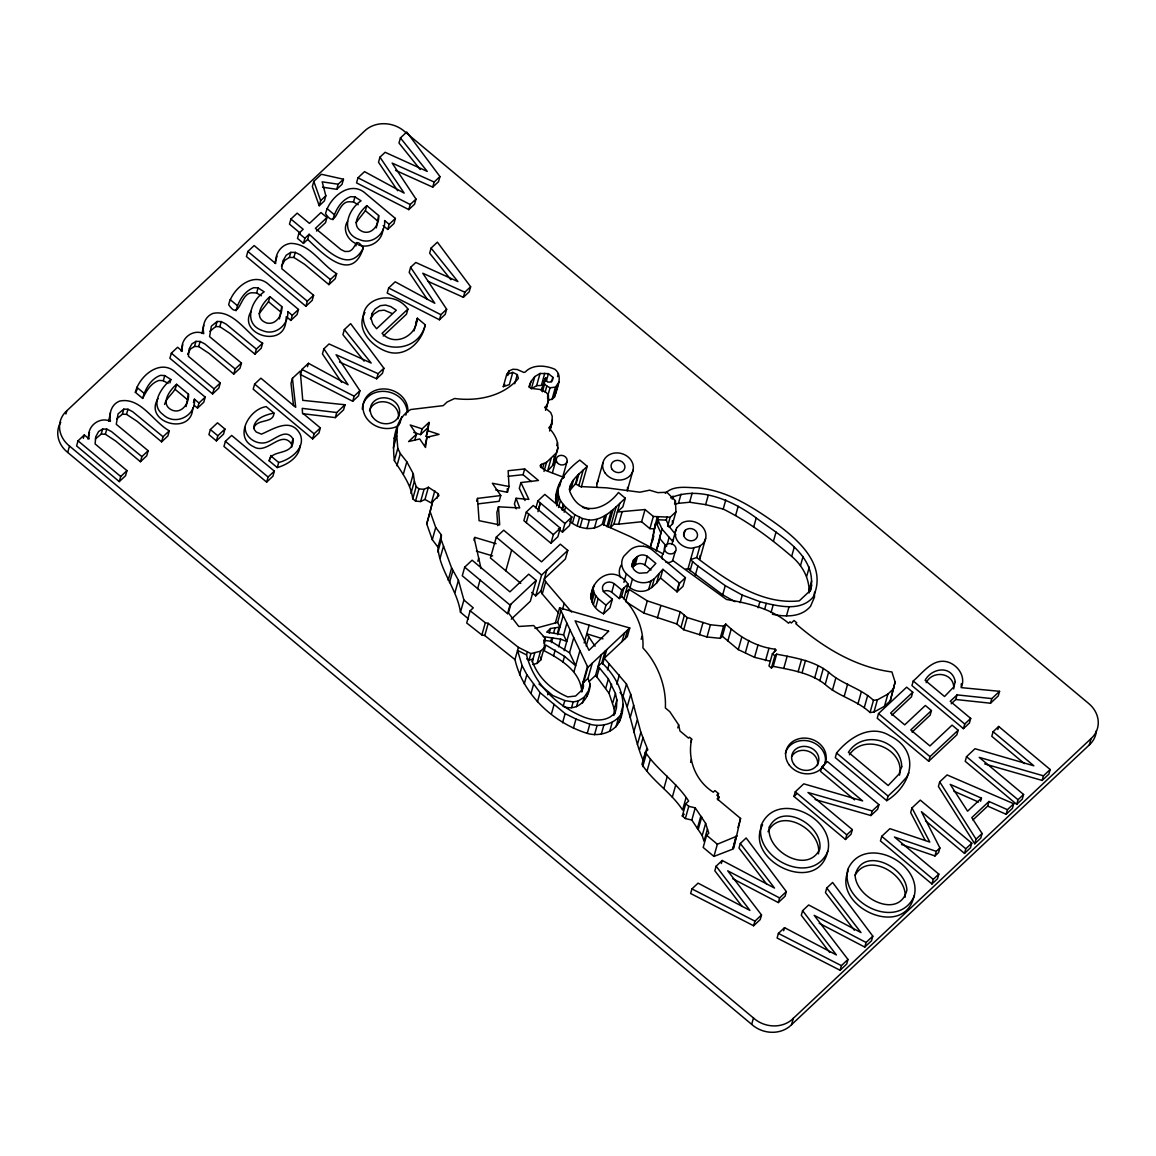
<?xml version="1.0" encoding="UTF-8"?>
<svg xmlns="http://www.w3.org/2000/svg" width="1156" height="1156" viewBox="0 0 1156 1156"><rect width="100%" height="100%" fill="white"/><g stroke="black" fill="none" stroke-linecap="round" stroke-linejoin="round"><path stroke-width="1.5" d="M814.503 592.233L814.474 597.103L810.558 606.264C801.166 617.535 785.444 616.957 772.381 614.241M547.973 399.817L552.019 399.398L554.432 397.129L555.646 389.572M555.574 394.153C557.611 386.35 562.958 375.527 554.866 369.284C545.704 365.209 532.526 364.126 525.185 372.088L523.812 372.42L517.238 369.515L512.845 369.27L509.045 370.96L506.718 374.457L503.294 386.668L509.348 384.601L512.787 372.391L517.296 374.602L518.394 378.417C503.135 396.609 477.052 401.493 454.611 398.502L447.112 402.013L443.254 405.626L410.741 409.527C393.878 419.44 392.216 443.023 394.369 460.608C401.883 472.775 410.929 484.147 412.764 498.8L415.524 501.097L420.625 501.545L424.975 499.45L428.399 487.24L438.269 493.728L438.904 495.621L432.647 501.502L426.737 523.957L432.301 539.679L437.951 547.193C439.309 570.486 457.155 589.17 460.464 612.218L468.512 618.937M437.792 552.004L441.216 539.809L441.39 534.982L435.725 527.468L430.176 511.747L432.647 501.502M613.966 715.477L614.298 709.062L616.87 699.9L615.44 693.484L608.388 678.904L598.129 666.29L601.886 662.749L605.166 651.074M616.87 699.9L616.466 707.92L614.746 714.032M558.045 487.615L558.305 493.872L555.877 502.484C554.172 485.13 566.642 469.755 579.806 460.088L587.19 466.273L581.338 487.095M87.914 439.034L89.503 432.373M181.232 351.366L182.807 344.705M197.531 408.097L198.962 402.996L194.41 399.196C196.361 415.683 175.293 426.333 163.141 414.657C149.283 404.614 161.493 387.592 170.871 379.515L164.759 375.584L160.511 375.339C150.786 378.836 145.165 388.965 142.665 398.43L135.368 392.332C139.154 375.96 160.785 357.768 176.015 372.723L205.204 397.129L203.774 402.23L197.531 408.097L194.121 405.236M286.052 320.067L286.298 316.628L290.835 320.429L297.078 314.562L298.508 309.461L269.319 285.055C254.089 270.114 232.457 288.292 228.671 304.664C240.202 322.235 239.408 292.555 252.384 292.771L256.632 293.017L261.372 295.791M545.473 410.033L548.594 400.019L548.392 395.497L546.427 392.635L541.398 389.659L531.168 388.344L528.957 386.494L531.009 381.466L534.795 376.581L540.054 373.46L548.435 373.648L552.857 377.333L552.655 379.89L550.314 382.087L547.756 382.044L545.95 380.526L545.748 377.94L541.283 390.41M532.829 664.469L537.106 663.4L540.762 659.946L541.008 656.81M540.762 659.946L544.201 647.736L544.967 637.823L533.653 625.54L518.755 626.465L508.423 612.868L510.836 604.241M394.369 460.608L397.809 448.398L396.739 435.798L397.592 426.217M108.635 421.145L110.485 412.808M201.939 333.477L203.788 325.139M953.714 688.976C954.986 673.182 933.152 669.122 926.173 682.661M650.236 547.973L657.244 516.631M652.36 541.283L655.279 523.625L656.637 523.697L660.929 533.032L656.261 551.08M624.052 587.797L621.625 596.409C635.511 609.732 644.08 628.488 642.909 647.895C657.576 663.501 666.477 686.216 665.365 707.963L669.786 711.648L678.644 724.855L679.945 730.953L688.499 738.106L689.453 737.196L691.664 739.045C687.242 759.463 695.464 780.849 713.266 792.178L714.943 790.603L718.541 793.594L717.674 796.643M186.13 406.565L188.457 394.21L176.608 384.298C169.296 390.453 159.21 405.077 172.836 410.452C182.229 413.53 189.468 402.707 188.457 394.21M279.434 318.897L281.761 306.542L269.912 296.644C262.6 302.785 252.514 317.409 266.14 322.799C275.533 325.862 282.786 315.039 281.761 306.542M376.321 227.876L378.648 215.522L366.799 205.624C359.487 211.779 349.401 226.388 363.027 231.778C372.42 234.841 379.659 224.018 378.648 215.522M549.909 430.624L552.062 422.995L552.221 416.261L550.704 412.533L544.635 407.447L546.759 405.453M364.978 312.525C354.415 329.778 373.59 348.418 389.702 352.421C407.129 356.438 422.388 341.02 425.22 324.778L417.388 318.232L414.036 330.905M417.027 318.579C417.171 336.049 394.557 347.335 382.087 333.347L407.924 309.071C391.378 285.994 350.745 301.572 367.044 329.966C379.804 354.386 418.616 352.855 425.22 324.778M274.911 263.322L277.035 256.17M424.844 446.404L426.925 437.243L439.049 434.381L427.821 430.726L428.977 422.431L422.128 428.862L420.509 434.613L413.718 432.402M429.425 437.517L426.217 436.477L428.977 422.431M426.925 437.243L425.524 447.473L419.729 438.948L408.588 441.578L416.478 434.165L410.236 424.989L422.128 428.862M603.215 591.525A7.384 6.372 15.7 0 1 611.741 592.233L619.313 598.577L621.74 589.965L614.154 583.621A7.384 6.372 15.7 0 0 603.273 585.138L602.652 586.598A7.384 6.372 15.7 0 0 604.574 592.623L612.377 599.155L609.949 607.767L603.548 613.793C572.408 598.822 607.102 554.577 628.011 584.069L623.879 598.794M590.586 597.32L593.303 586.858M192.749 407.736C192.272 436.52 142.896 422.807 158.054 398.531M285.835 321.368C283.812 349.054 236.431 334.257 251.372 310.863M382.939 229.047C382.636 240.997 369.241 249.479 358.244 244.783M855.122 875.179C862.723 845.426 906.174 866.884 906.882 890.178C899.397 919.959 855.873 898.443 855.122 875.179C868.488 851.192 907.214 874.832 905.148 897.186M818.462 853.865C822.321 830.456 780.719 805.79 767.989 831.742M441.216 539.809L451.62 568.015L458.426 580.254L463.903 600.007L473.281 607.854L470.145 610.787L485.332 622.752L488.222 623.33L518.408 647.36L514.969 659.57C523.061 694.799 553.348 722.746 587.248 733.366C601.048 737.658 621.292 730.274 620.758 713.512M619.096 722.298C629.341 700.912 617.81 677.691 601.886 662.749M657.836 546.701L659.137 539.924M555.212 623.489L559.605 607.868L629.76 627.983L627.332 636.595L604.313 658.226L626.48 684.077L630.714 694.322L640.858 732.268L647.837 749.854L645.38 752.166C657.244 770.127 676.896 782.569 688.629 801.065L685.739 803.781L688.774 806.324L695.247 807.856L705.637 823.39L708.773 833.201L706.605 835.239L703.18 847.449L713.931 856.437L732.788 849.125L736.126 835.918M733.757 848.215L740.562 818.434L717.125 798.839L719.046 797.033L716.85 795.183L718.541 793.594M587.19 466.273C580.298 473.541 569.128 480.029 569.792 491.372C579.85 517.021 604.444 510.909 618.46 492.485L625.295 498.207L622.882 506.819L617.333 512.021L645.048 509.536L653.328 516.443L670.162 517.223L675.942 511.79L675.407 500.808L666.868 492.254L657.793 492.644L649.658 490.187L639.86 492.21L606.669 487.846L580.312 486.56L575.457 483.772L577.87 475.159M723.613 626.119L710.434 624.775L687.141 617.535L680.248 611.77L647.302 600.86L629.095 589.387L625.671 601.597L643.863 613.07L676.824 623.98L683.716 629.745L707.01 636.985L720.188 638.329L723.613 626.119L725.78 624.081C739.219 636.985 756.385 646.999 775.156 649.195L776.254 650.12L772.396 653.747L768.971 665.957L771.442 668.024L773.22 666.362C791.195 669.945 810.356 672.792 825.182 684.41C838.302 696.418 857.058 700.189 870.035 712.53L873.979 712.038L884.47 706.287L890.265 700.854L895.105 682.083L891.926 671.954C855.469 667.229 823.115 647.389 795.79 623.705L796.759 622.809L793.999 620.497L791.354 622.997L789.967 621.841L788.522 623.2C771.428 608.663 748.221 603.143 726.532 599.487L672.705 560.458L675.118 551.846M890.265 700.854L895.105 682.083M670.668 497.875C699.178 485.592 732.788 500.591 756.241 517.946C779.288 535.604 817.986 555.241 810.631 590.21L799.302 600.845C761.977 604.993 727.919 580.962 699.496 559.807L696.75 557.51L700.03 545.834M300.199 445.508C299.216 457.415 287.642 464.495 277.267 467.602L269.204 460.854C270.88 449.482 291.124 455.739 293.162 441.982L292.974 438.846C285.561 426.882 273.943 441.159 264.941 442.777C255.707 444.525 245.014 437.199 245.144 427.388M899.513 775.141C905.567 749.261 864.659 731.82 849.414 754.781M827.71 851.148C817.884 896.709 743.091 860.772 762.57 824.82M914.165 895.669C904.483 940.348 832.045 906.709 848.186 870.916M539.014 684.005L552.886 695.609L564.807 700.565L563.189 706.316C577.856 712.515 589.705 698.007 590.196 684.309L588.014 678.297L592.248 663.212M65.906 413.978L66.802 410.785L364.574 131.033A28.019 24.189 15.7 0 1 404.441 131.351L1088.417 703.282A28.105 24.262 15.7 0 1 1091.105 738.54L1089.313 744.926L791.528 1024.693A27.31 23.582 15.7 0 1 751.675 1024.361L67.698 452.43A27.845 24.03 15.7 0 1 60.762 422.258M67.698 452.43L69.49 446.043A27.845 24.03 15.7 0 1 66.802 410.785M116.64 418.949L122.363 414.238L126.524 414.339L136.928 421.203L161.609 441.838L167.88 435.942L169.311 430.841C153.502 422.113 140.584 396.754 119.733 401.06C111.496 404.166 108.765 413.357 110.456 421.348C99.3 416.03 86.194 426.781 89.041 438.89L84.301 434.916L78.03 440.826L76.599 445.913L119.27 481.604L125.556 475.708L126.987 470.622L95.11 443.962L95.746 436.795L98.563 431.564L102.638 429.035L106.786 429.122L111.54 431.622L141.87 456.62L140.44 461.721L115.759 441.086L105.355 434.223L101.208 434.121L95.413 438.919M83.348 438.326L84.301 434.916M101.208 434.121L102.638 429.035M105.355 434.223L106.786 429.122M122.363 414.238L123.808 409.152L127.955 409.238L132.709 411.738L163.039 436.737L161.609 441.838M126.524 414.339L127.955 409.238M119.27 481.604L120.715 476.518L126.987 470.622M168.068 383.46L163.328 380.685L164.759 375.584M209.944 331.281L215.681 326.584L219.828 326.671L230.232 333.535L254.912 354.17L261.198 348.274L262.629 343.188C246.82 334.445 233.888 309.1 213.036 313.392C204.8 316.498 202.069 325.689 203.759 333.679C192.604 328.362 179.498 339.127 182.345 351.222L177.605 347.262L171.334 353.158L169.903 358.259L212.588 393.95L218.86 388.055L220.29 382.954L188.428 356.308L189.064 349.126L191.882 343.896L195.942 341.367L200.104 341.468L204.858 343.953L235.188 368.966L233.758 374.067L209.063 353.418L198.673 346.569L194.511 346.468L190.451 348.996L187.619 354.227M123.808 409.152L118.071 413.848L116.265 424.295L148.156 450.724L146.725 455.825L140.44 461.721M169.918 382.911L170.871 379.515M164.571 404.455C166.608 396.551 175.625 392.549 176.608 384.298M194.511 346.468L195.942 341.367M198.673 346.569L200.104 341.468M193.457 402.591L194.41 399.196M215.681 326.584L217.111 321.484L221.273 321.585L226.012 324.07L256.357 349.083L254.912 354.17M219.828 326.671L221.273 321.585M328.925 284.636L335.211 278.74L336.642 273.654C321.31 264.738 309.952 243.078 290.3 243.425C280.706 244.855 274.868 254.248 275.663 263.554L254.147 245.563L247.875 251.459L246.43 256.56L305.892 306.282L312.178 300.387L313.608 295.286L281.732 268.64L282.873 260.967L286.255 255.23L290.777 252.369L295.3 252.369L300.329 254.869L330.37 279.55L328.925 284.636L304.62 264.319L293.87 257.456L289.347 257.47L284.824 260.331L281.428 266.053M212.588 393.95L214.019 388.85L220.29 382.954M235.969 310.776C238.483 301.297 244.104 291.168 253.814 287.685L258.077 287.916L264.189 291.847C250.708 300.748 242.659 324.272 262.802 330.703C275.374 336.121 289.058 324.619 287.728 311.528L292.266 315.328L290.835 320.429M210.363 429.541L208.933 434.642L216.374 440.87L223.527 434.15L224.958 429.064L217.501 422.821L210.363 429.541L217.819 435.769L216.374 440.87M256.632 293.017L258.077 287.916M217.111 321.484L211.375 326.18L209.568 336.642L241.459 363.071L240.029 368.172L233.758 374.067M225.391 441.332L223.961 446.433L266.646 482.124L272.917 476.229L274.348 471.128L231.662 435.436L225.391 441.332L268.076 477.023L266.646 482.124M316.542 231.07L325.53 222.631L326.96 217.53L320.992 212.545L309.447 223.397L297.179 213.152L290.907 219.048L289.477 224.134L300.372 233.252M259.06 313.709L268.481 301.73L269.912 296.644M289.347 257.47L290.777 252.369M292.425 378.359L295.705 407.302L260.895 378.185L254.623 384.095L253.193 389.182L312.64 438.904L318.926 433.009L320.356 427.908L302.511 412.995L302.236 408.371L336.743 412.519L344.994 404.759L302.756 400.337L300.242 371.018L292.425 378.359L290.994 383.46L293.508 405.583M290.907 219.048L303.175 229.293L298.927 233.281L297.497 238.382L303.464 243.367L307.698 239.379L309.129 234.278C322.856 246.026 348.707 276.587 363.302 247.919C354.357 235.275 356.944 249.205 348.707 251.43L344.864 251.473L340.803 249.45L315.4 228.382L326.96 217.53M313.796 181.391L312.351 186.492L319.229 205.754L324.403 200.884L325.833 195.783L322.192 181.839L338.159 184.223L343.462 179.223L321.368 174.267L313.796 181.391L320.66 200.653L319.229 205.754M293.87 257.456L295.3 252.369M303.464 243.367L304.895 238.266L309.129 234.278M383.171 225.608L387.722 229.408L393.965 223.541L395.395 218.441L366.206 194.035C350.976 179.093 329.344 197.271 325.559 213.643C337.075 231.214 336.295 201.534 349.257 201.751L353.519 201.997L358.259 204.771M291.731 447.083L291.543 443.933C281.009 429.252 266.978 455.305 253.684 446.722C233.469 437.56 248.728 409.065 266.241 406.623L273.929 413.039C273.625 424.006 257.138 418.125 253.655 428.154M322.538 187.2L336.728 189.309L338.159 184.223M305.892 306.282L307.323 301.181L313.608 295.286M343.462 179.223L342.031 184.324L336.728 189.309M332.856 219.756C335.356 210.276 340.977 200.147 350.702 196.665L354.95 196.896L361.062 200.826C347.595 209.742 339.546 233.252 359.689 239.682C372.246 245.101 385.945 233.599 384.601 220.507L389.153 224.307L387.722 229.408M270.981 455.45L269.204 460.854M344.344 329.59L371.192 363.056L329.055 343.953L323.882 348.809L348.086 384.76L308.45 363.302L301.904 369.443L300.473 374.544L352.71 401.262L358.49 395.843L359.921 390.742L336.064 354.733L378.084 373.677L383.893 368.229L350.644 323.651L344.344 329.59L342.913 334.676L364.154 361.178M400.424 137.94L427.258 171.406L385.121 152.303L379.948 157.158L404.166 193.11L364.53 171.652L357.984 177.793L356.554 182.894L408.791 209.612L414.556 204.193L416.001 199.092L392.144 163.083L434.15 182.027L439.959 176.579L406.724 132.001L400.424 137.94L398.979 143.026L420.235 169.527M277.267 467.602L278.697 462.501C290.604 459.553 305.921 448.095 300.199 434.266C291.095 417.056 273.77 428.89 261.458 434.15L256.199 431.997L254.103 429.295L253.829 426.232C256.314 417.504 266.241 414.758 273.929 413.039M353.519 201.997L354.95 196.896M307.496 366.698L308.45 363.302M291.543 443.933L292.974 438.846M323.882 348.809L322.437 353.909L341.612 382.376M379.948 157.158L378.518 162.259L397.678 190.726M355.947 222.689L365.368 210.71L366.799 205.624M355.889 245.925L356.843 242.529M363.302 247.919C352.219 283.61 323.261 254.421 307.698 239.379M312.64 438.904L314.085 433.803L320.356 427.908M302.525 413.675L335.312 417.605L336.743 412.519M344.994 404.759L343.563 409.86L335.312 417.605M352.71 401.262L354.141 396.176L359.921 390.742M408.791 209.612L410.221 204.525L416.001 199.092M431.072 248.106L457.921 281.573L415.784 262.47L410.611 267.325L434.815 303.277L395.179 281.818L388.647 287.96L387.202 293.06L439.439 319.779L445.219 314.36L446.65 309.259L422.793 273.25L464.813 292.193L470.622 286.746L437.387 242.168L431.072 248.106L429.642 253.193L450.898 279.694M339.474 362.016L376.639 378.778L378.084 373.677M395.554 170.366L432.72 187.127L434.15 182.027M410.611 267.325L409.181 272.426L427.33 299.39M383.893 368.229L382.448 373.33L376.639 378.778M439.959 176.579L438.529 181.68L432.72 187.127M407.924 309.071L406.493 314.172L383.243 336.02M417.388 318.232L415.582 323.666M399.066 424.989L400.785 418.877M399.962 422.937L401.681 416.825M393.3 448.008L396.739 435.798M405.872 415.12L406.739 412.071M396.913 465.781L400.337 453.571L397.809 448.398M439.439 319.779L440.87 314.692L446.65 309.259M403.386 474.018L406.825 461.808L400.337 453.571M414.86 439.916L416.478 434.165M409.889 486.011L413.313 473.801L406.825 461.808M427.821 281.269L463.383 297.294L464.813 292.193M426.217 436.477L427.821 430.726M410.958 493.439L414.383 481.228L413.313 473.801M470.622 286.746L469.192 291.832L463.383 297.294M412.764 498.8L416.203 486.589L414.383 481.228M415.524 501.097L418.963 488.887L416.203 486.589M420.625 501.545L424.05 489.335L428.399 487.24M434.8 490.823L431.361 503.033L424.975 499.45M426.737 523.957L430.176 511.747M436.982 498.308L438.269 493.728M432.301 539.679L435.725 527.468M437.951 547.193L441.39 534.982M440.089 558.276L443.528 546.066M448.181 580.225L451.62 568.015M449.511 582.61L452.95 570.399M507.759 375.541L509.045 370.96M476.691 501.27L477.5 498.395L500.765 495.548L499.146 501.299L477.674 503.929M454.987 592.464L458.426 580.254M514.723 383.763L517.296 374.602M511.328 619.125L530.344 601.25L536.196 580.428L528.726 574.171L509.926 591.843L472.096 560.198L464.698 567.163L462.27 575.775L507.571 613.663L508.423 612.868M474.105 540.488L474.957 537.424L496.054 543.71M460.464 612.218L463.903 600.007M477.847 561.238L478.7 558.189M529.289 387.563L531.009 381.466M534.795 376.581L531.355 388.792L536.63 385.656L541.355 385.454L544.779 373.244M495.751 489.985L507.426 492.283L509.045 486.546L508.149 470.723L524.68 468.946L538.465 480.477L520.908 482.572L528.856 499.392L516.038 498.265L519.709 507.961L498.467 506.805L496.863 512.542L497.73 525.705M470.145 610.787L466.706 622.997L481.893 634.962L484.798 635.54L514.969 659.57M477.645 588.635L480.072 580.009M536.63 385.656L540.054 373.46M571.599 612.044L545.675 581.757L544.36 578.78L565.371 559.027L567.798 550.415L560.328 544.173L541.528 561.83L503.698 530.199L496.285 537.15L490.433 557.972L520.778 583.346M541.586 390.829L545.025 378.619M543.595 385.569L545.748 377.94M542.424 391.768L544.563 384.139L543.855 381.249M546.297 381.278L548.435 373.648M545.112 392.13L546.831 386.032L544.563 384.139M516.038 498.265L514.42 504.002L516.255 508.857M531.341 481.604L523.061 474.697L524.68 468.946M520.908 482.572L519.304 488.309L525.07 500.548M551.571 381.914L552.857 377.333M547.482 396.913L550.054 387.751L555.444 387.188L559.013 381.942M547.525 398.545L548.392 395.497M481.893 634.962L485.332 622.752M545.907 409.816L548.594 400.019M484.798 635.54L488.222 623.33M557.568 376.654L558.435 373.605M552.019 399.398L555.444 387.188M554.432 397.129L557.857 384.919M505.808 570.833L511.66 550.01M526.312 512.036L523.885 520.648L550.921 543.248L557.871 536.731L560.284 528.119L533.248 505.504L526.312 512.036L553.348 534.636L550.921 543.248M549.88 428.963L552.452 419.816M549.591 430.856L552.062 422.995M540.603 467.414L541.47 464.365L546.571 462.299L556.542 452.719C560.385 443.673 554.981 434.251 548.825 427.778L551.311 424.758M526.283 522.657L528.711 514.03M542.612 468.397L543.898 463.816M543.999 471.46L546.571 462.299M535.936 507.816L537.872 500.924L544.823 494.407L571.859 517.007L569.431 525.633L562.481 532.15L558.406 528.74M551.036 458.788L547.612 470.998L553.103 464.929L554.244 456.562M507.571 613.663L509.998 605.036L536.196 580.428M538.335 509.825L540.271 502.932M537.988 511.66L540.401 503.048M556.701 445.681L557.553 442.632M553.103 464.929L557.929 447.805M552.409 472.746L556.311 458.86M555.472 498.973L557.886 490.361M558.03 489.971L559.966 483.064M559.591 486.286L561.527 479.379M562.697 477.081L567.09 461.461M563.116 478.309L564.085 474.856M556.614 505.822L559.027 497.21L558.305 493.872M558.521 507.498L560.458 500.606L559.027 497.21M531.659 592.45L535.734 595.86L541.6 575.038L567.798 550.415M561.816 509.579L563.275 504.406M562.264 510.186L563.709 505.013L560.458 500.606M569.229 489.609L570.688 484.436M535.734 595.86L540.921 590.991L546.774 570.154M572.336 481.763L569.908 490.375L575.457 483.772M564.142 512.195L565.587 507.022L563.709 505.013M571.107 488.439L573.52 479.827M519.55 674.815L522.122 665.654L517.541 650.409L526.544 654.917C533.711 683.716 556.831 705.998 583.722 717.052C594.126 721.069 607.42 722.067 615.165 712.53M558.449 612.897L542.251 593.967L545.675 581.757M526.544 654.917L527.396 651.854M562.481 532.15L564.908 523.538L571.859 517.007M575.89 484.552L578.824 474.133M526.746 658.906L529.072 660.076L530.893 653.602L540.531 651.189L544.201 647.736M578.824 485.636L583.202 470.015M524.275 683.846L526.861 674.699L522.122 665.654M532.208 661.955L534.823 652.62M604.747 515.533L602.334 524.145C593.418 530.893 581.309 529.217 572.408 523.365L574.835 514.752L565.587 507.022M537.106 663.4L540.531 651.189M544.071 641.06L544.967 637.823M543.898 643.112L544.808 639.875M577.176 525.734L579.604 517.108M531.081 693.094L533.653 683.947M549.273 633.069L550.559 628.488L559.923 627.101L557.654 622.347L560.935 610.671M580.066 527.165L582.494 518.538L574.835 514.752M588.014 678.297L583.621 682.43L583.202 681.563L583.433 686.274L581.815 692.025C580.587 671.289 560.906 659.382 544.201 650.785L545.82 645.034L564.533 656.377L575.659 665.683L569.532 652.764L550.834 641.277L551.802 637.866M553.637 632.896L554.923 628.315M551.412 642.577L552.698 637.996M597.045 483.67L602.897 462.834M562.481 609.501L564.2 603.403M537.468 701.779L540.054 692.632L526.861 674.699M557.38 633.474L559.085 627.361M586.945 528.653L589.358 520.041C604.444 520.46 615.108 507.426 625.295 498.207M557.784 634.731L563.203 615.44M553.608 655.77L555.227 650.019M558.579 646.796L560.718 639.167L566.758 641.493L563.608 634.875L566.888 623.2M547.669 694.785L548.479 691.924M594.415 528.119L596.843 519.506M564.186 650.655L570.038 629.832M562.914 662.113L564.533 656.377M603.692 524.997L606.625 514.593M551.542 713.541L554.114 704.394M569.532 652.764L573.766 637.693M606.871 526.674L611.264 511.053M608.215 527.035L613.085 509.68M594.43 584.763L590.875 595.47M616.177 506.762L610.325 527.598L613.908 524.232L619.76 503.409M591.106 599.169L593.534 590.557M591.886 601.9L594.3 593.288L592.999 588.707M574.055 671.434L579.907 650.597M593.418 604.472L595.846 595.86L594.3 593.288M584.156 642.953L589.155 625.179M633.083 470.102L627.217 490.939A15.519 13.41 15.7 0 0 627.477 487.427M562.567 722.775L565.14 713.613L540.054 692.632M613.908 524.232L618.619 524.159L622.058 511.949M595.745 607.261L598.172 598.649L595.846 595.86M586.222 646.016L588.794 636.855M571.57 707.66L573.188 701.909L578.116 701.027L584.156 697.241L588.447 690.782L586.829 696.519M581.584 687.3L587.45 666.477M576.497 706.764L578.116 701.027M583.621 682.43L587.855 667.344L629.76 627.983M603.548 613.793L605.975 605.166L612.377 599.155M573.405 728.208L575.977 719.061L565.14 713.613M611.741 592.233L614.154 583.621M582.537 702.978L584.156 697.241M588.592 690.06L590.196 684.309M589.011 681.592L595.542 675.451L601.409 654.614M614.298 709.062L609.053 693.325L596.828 676.867L599.415 667.706M623.908 582.393L626.335 573.781A16.719 14.436 15.7 0 1 621.856 565.197A17.268 14.912 15.7 0 1 623.835 556.224L629.312 550.661A17.022 14.696 15.7 0 1 638.892 546.239L643.401 546.297M653.819 528.841L649.889 528.653L641.623 521.746L645.048 509.536M602.594 664.324L606.741 649.6M631.696 566.743L633.633 559.851L637.52 556.498L635.092 565.125L633.199 566.585L635.627 557.972M634.037 565.891L636.45 557.264M587.248 733.366L589.82 724.205C601.163 727.442 615.613 723.858 621.682 713.136M626.335 573.781L632.433 579.026L630.02 587.653L627.578 585.543M607.507 669.815L609.226 663.717M649.889 528.653L653.328 516.443M605.816 688.051L608.388 678.904M594.502 734.71L597.074 725.549M622.058 641.551L624.486 632.939M653.443 532.063L654.903 526.847M650.987 570.009L644.86 564.879L647.288 556.267A8.049 6.95 15.7 0 0 637.534 556.527M656.637 523.697L658.602 516.689M609.053 693.325L611.625 684.164M625.121 638.676L627.535 630.063M657.258 525.055L658.371 521.096M601.337 734.046L603.923 724.884M616.769 684.179L619.341 675.017M612.868 702.646L615.44 693.484M675.884 534.78L668.977 526.298L666.275 520.128L657.75 519.738L662.041 529.072L659.469 538.234L666.593 546.485M666.275 520.128L667.128 517.079M672.2 499.103L673.052 496.054M648.617 589.632L651.045 581.02M609.703 731.329L612.275 722.182M667.59 526.385L670.162 517.223M643.863 613.07L647.302 600.86M674.54 503.857L675.407 500.808M629.991 587.667A16.126 13.93 15.7 0 0 646.999 590.297L651.868 587.479L654.282 578.853L662.908 569.33L679.526 583.231L677.113 591.843L660.495 577.957L662.908 569.33M646.768 748.582L643.343 760.793C634.297 739.985 631.942 717.081 623.055 696.288L626.48 684.077M665.625 545.285L663.197 553.897L630.208 536.557L602.334 524.145M669.049 527.252L672.517 524L675.942 511.79M675.249 504.088L678.442 503.337L681.014 494.176M616.004 726.835L618.59 717.688M667.026 544.967L669.165 537.323M651.868 587.479L656.579 583.043L658.992 574.431M641.175 639.311L642.028 636.262M621.191 711.98L623.33 704.351M671.853 544.476L675.985 529.751M627.289 706.533L630.714 694.322M678.442 503.337L689.597 502.239L692.169 493.092M657.359 618.113L660.784 605.903M630.251 717.37L633.69 705.16M683.644 535.647L685.06 530.618M633.69 732.427L637.129 720.231M676.737 591.54L679.164 582.913M637.418 744.478L640.858 732.268M689.597 502.239L705.637 504.637L708.209 495.476M643.401 546.297A16.271 14.045 15.7 0 1 653.443 550.921L685.436 577.682L683.023 586.294L677.113 591.843M693.86 547.973L688.008 568.795L722.688 594.834L735.043 601.669M639.615 749.753L643.039 737.542M690.074 570.775L692.646 561.628L690.58 559.634L696.75 557.51M676.824 623.98L680.248 611.77M645.38 752.166L641.941 764.362C652.779 781.369 671.491 792.77 682.589 809.995L686.014 797.785M695.32 575.168L697.892 566.006L692.646 561.628M705.68 538.277L699.814 559.099A15.519 13.41 15.7 0 0 700.074 555.588M680.956 627.448L684.381 615.238M642.75 766.558L646.19 754.348M683.716 629.745L687.141 617.535M646.97 771.298L650.395 759.102M809.142 592.97C809.619 578.592 802.539 565.501 791.658 556.397C770.59 538.349 748.134 521.428 723.208 509.059L725.78 499.912M699.597 634.687L703.021 622.477M735.635 515.403L738.207 506.241M677.792 727.904L678.644 724.855M663.876 788.537L667.301 776.326M707.01 636.985L710.434 624.775M722.688 594.834L725.26 585.673L697.892 566.006M672.33 797.149L675.754 784.938M690.811 742.094L691.664 739.045M720.188 638.329L722.356 636.291L725.78 624.081M753.654 527.093L756.241 517.946M690.58 762.31L691.433 759.261M727.861 640.901L731.3 628.691M740.1 602.71L742.253 595.08L725.26 585.673M707.458 829.083L704.018 841.293L702.198 835.6L691.823 820.066L685.349 818.535L682.315 815.992L685.739 803.781M685.349 818.535L688.774 806.324M770.171 661.218L754.536 657.331L738.265 649.6L741.704 637.39M691.823 820.066L695.247 807.856M773.465 541.181L776.037 532.02M745.403 652.605L748.842 640.395M758.177 607.767L759.897 601.655L742.253 595.08M697.4 828.39L700.825 816.179M698.296 829.141L701.721 816.931M764.578 609.443L766.298 603.345C781.774 606.77 801.325 610.917 813.13 597.103C830.225 560.385 788.045 531.327 762.324 514.189C742.744 501.27 721.46 489.855 697.66 487.875C687.126 487.702 673.457 485 665.307 493.366M702.198 835.6L705.637 823.39M754.536 657.331L757.975 645.12M740.302 843.461L774.52 888.068L722.197 860.469L716.128 866.162L749.941 910.422L698.065 883.141L691.938 888.906L690.638 893.516L753.64 925.754L760.215 919.569L761.515 914.96L727.716 870.815L779.606 897.952L786.34 891.623L746.155 837.956L740.302 843.461L739.002 848.071L766.804 884.311M718.194 800.082L719.046 797.033M771.052 612.507L773.191 604.877M791.658 556.397L794.244 547.25M765.503 660.64L768.942 648.429M713.931 856.437L717.356 844.227L737.181 836.005M774.289 652.244L775.156 649.195M771.442 668.024L774.881 655.813L776.659 654.152C794.62 657.735 813.781 660.582 828.621 672.2C841.741 684.207 860.483 687.979 873.474 700.319L877.404 699.828L887.909 694.077L893.689 688.644M716.128 866.162L714.827 870.786L742.094 906.463M786.47 615.888L789.042 606.741M800.501 565.602L803.073 556.441M773.22 666.362L776.659 654.152M721.33 863.532L722.197 860.469M806.715 576.252L809.301 567.09M737.99 827.595L740.562 818.434M732.788 849.125L736.228 836.915M783.725 668.457L787.149 656.247M809.099 590.138L811.671 580.991M810.024 591.337L811.743 585.225M798.146 671.694L801.57 659.484M802.105 672.59L805.544 660.379M814.677 677.878L818.116 665.668M819.864 680.624L823.303 668.428M753.64 925.754L754.926 921.144L761.515 914.96M825.182 684.41L828.621 672.2M878.936 804.634L872.231 810.934L807.957 792.481L852.348 829.618L851.062 834.227L845.47 839.473L793.984 796.426L795.27 791.802L803.767 783.84L862.636 800.92L821.858 766.833L827.45 761.587L878.936 804.634L877.635 809.243L870.93 815.544L815.11 799.533M832.363 690.407L835.788 678.196M732.716 878.719L778.32 902.561L779.606 897.952M786.34 891.623L785.054 896.232L778.32 902.561M821.858 766.833L820.558 771.442L854.544 799.851M751.675 1024.361L753.466 1017.974L69.49 446.043M844.227 696.259L847.651 684.049M826.757 887.981L860.989 932.574L808.665 904.975L802.596 910.682L836.395 954.943L784.534 927.661L778.393 933.412L777.107 938.022L840.094 970.274L846.683 964.075L847.984 959.466L814.185 915.335L866.075 942.472L872.809 936.143L832.623 882.476L826.757 887.981L825.471 892.591L854.342 930.219M783.667 930.725L784.534 927.661M836.568 753.018L835.282 757.628L886.768 800.675C912.084 785.011 920.899 751.342 890.221 735.953C870.584 723.497 849.183 737.6 836.568 753.018L888.068 796.065L886.768 800.675M857.897 704.062L861.321 691.852M802.596 910.682L801.296 915.292L829.647 952.414M864.255 707.689L867.679 695.479M870.035 712.53L873.474 700.319M873.979 712.038L877.404 699.828M878.531 713.584L877.231 718.208L928.73 761.255L956.85 734.84L958.151 730.216L952.067 725.13L929.915 745.938L910.798 729.942L931.433 710.564L925.349 705.478L904.715 724.855L890.597 713.064L912.749 692.256L906.665 687.17L878.531 713.584L930.016 756.645L928.73 761.255M791.528 1024.693L793.334 1018.306L1091.105 738.54M845.47 839.473L846.77 834.863L852.348 829.618M884.47 706.287L887.909 694.077M870.93 815.544L872.231 810.934M913.24 680.985L911.954 685.595L963.439 728.641L969.422 723.02L970.708 718.411L950.246 701.302L957.067 694.886L991.805 698.6L999.564 691.317L961.142 687.618C966.315 676.852 957.818 664.772 947.212 661.839C932.589 658.197 922.864 672.85 913.24 680.985L964.725 724.032L963.439 728.641M912.749 692.256L911.448 696.866L891.912 715.232M840.094 970.274L841.395 965.65L847.984 959.466M964.494 853.403L970.476 847.782L971.777 843.158L920.292 800.111L911.983 807.914L929.8 842.074L889.903 828.664L881.739 836.323L880.453 840.932L931.938 883.993L937.53 878.733L938.817 874.124L894.455 837.031L936.273 851.351L939.9 847.94L921.433 811.685L965.795 848.779L964.494 853.403L925.508 820.789M819.17 923.239L864.775 947.082L866.075 942.472M931.433 710.564L930.132 715.174L912.084 732.138M872.809 936.143L871.523 940.753L864.775 947.082M911.983 807.914L910.682 812.524L925.262 840.47M951.229 703.773L955.766 699.496L957.067 694.886M939.712 781.861L938.412 786.47L974.739 843.779L980.779 838.1L982.08 833.49L971.777 817.624L988.958 801.469L1007.425 809.677L1013.74 803.738L947.082 774.939L939.712 781.861L976.04 839.155L974.739 843.779M901.521 844.501L934.973 855.96L936.273 851.351M939.9 847.94L938.6 852.55L934.973 855.96M993.091 731.705L1033.869 765.807L974.999 748.712L966.517 756.689L965.217 761.298L1016.702 804.359L1022.294 799.099L1023.58 794.49L979.19 757.368L1043.463 775.821L1050.168 769.52L998.683 726.459L993.091 731.705L991.805 736.329L1024.418 763.596M931.938 883.993L933.224 879.384L938.817 874.124M955.766 699.496L990.504 703.224L991.805 698.6M999.564 691.317L998.264 695.926L990.504 703.224M997.816 729.537L998.683 726.459M980.591 801.224L981.458 798.146L950.232 784.375L967.586 811.18L981.458 798.146M972.933 819.936L987.672 806.093L988.958 801.469M987.672 806.093L1006.125 814.286L1007.425 809.677M1013.74 803.738L1012.439 808.347L1006.125 814.286M1016.702 804.359L1018.003 799.735L1023.58 794.49M984.652 763.914L1042.163 780.43L1043.463 775.821M1050.168 769.52L1048.868 774.13L1042.163 780.43M650.626 546.109L653.834 536.066M656.16 550.256L659.31 541.499M673.5 539.418L672.705 541.427L662.041 529.072M555.617 496.242L557.539 491.69M394.167 438.427L397.346 431.087M583.433 686.274L581.627 690.378L575.601 696.028L567.712 696.909C551.701 690.06 538.031 677.691 532.237 660.972L533.017 659.079L529.072 660.076M347.566 221.316C341.945 229.928 348.144 240.751 356.987 244.046M908.833 772.873L906.579 777.193L898.429 786.326L888.068 796.065M672.705 560.458L672.561 560.689A5.91 5.101 15.7 0 1 665.74 562.062M135.368 392.332L137.217 389.471M633.633 559.851L631.956 564.142L633.3 568.694A9.999 8.627 15.7 0 0 639.456 573.203L647.172 572.711L655.857 563.434L647.288 556.267M503.294 386.668L504.84 384.341M370.426 318.767L373.822 314.056L378.922 310.762L384.182 310.155L392.072 313.493M656.579 583.043L660.495 577.957M320.66 200.653L325.833 195.783M142.665 398.43C146.306 391.234 150.757 383.012 159.066 380.44L163.328 380.685M141.87 456.62L148.156 450.724M163.039 436.737L169.311 430.841M198.962 402.996L205.204 397.129M235.188 368.966L241.459 363.071M256.357 349.083L262.629 343.188M292.266 315.328L298.508 309.461M330.37 279.55L336.642 273.654M389.153 224.307L395.395 218.441M217.819 435.769L224.958 429.064M268.076 477.023L274.348 471.128M420.509 434.613L427.359 428.182M541.47 464.365L540.141 465.608L540.733 467.169L545.56 470.42L564.157 477.529M474.957 537.424L474.177 538.176L481.041 568.535M553.348 534.636L560.284 528.119M550.559 628.488L546.701 632.115L563.608 634.875M621.74 589.965L628.011 584.069M619.313 598.577L621.625 596.409M625.584 592.681L629.095 589.387M679.526 583.231L685.436 577.682M682.315 815.992L684.236 814.185M793.984 796.426L796.412 794.143M930.016 756.645L958.151 730.216M964.725 724.032L970.708 718.411M965.795 848.779L971.777 843.158M976.04 839.155L982.08 833.49M654.282 578.853L649.441 581.714M506.718 374.457L512.787 372.391M557.654 622.347L534.925 628.459M685.768 569.041L689.699 568.608M508.192 476.286L523.061 474.697M618.619 524.159L641.623 521.746M418.963 488.887L424.05 489.335M543.219 636.609L560.718 639.167M543.97 640.28L550.834 641.277M564.807 700.565L573.188 701.909M509.045 486.546L492.369 483.266L500.765 495.548M582.494 518.538L589.358 520.041M705.637 504.637L723.208 509.059M759.897 601.655L766.298 603.345M476.402 551.08L492.629 555.92M602.941 638.835L586.728 633.806L595.094 646.204M582.494 507.354L588.837 509.348M575.977 719.061L589.82 724.205M953.873 791.166L978.511 802.033M518.408 647.36L530.893 653.602M357.984 177.793L410.221 204.525M388.647 287.96L440.87 314.692M301.904 369.443L354.141 396.176M691.938 888.906L754.926 921.144M778.393 933.412L841.395 965.65M546.831 386.032L550.054 387.751M365.368 210.71L377.217 220.623M326.989 208.557L334.286 214.655M966.517 756.689L1018.003 799.735M298.927 233.281L304.895 238.266M772.396 653.747L774.881 655.813M722.356 636.291L738.265 649.6M247.875 251.459L307.323 301.181M569.778 521.168L572.408 523.365M537.872 500.924L564.908 523.538M268.481 301.73L280.33 311.643M598.172 598.649L605.975 605.166M881.739 836.323L933.224 879.384M230.102 299.563L237.399 305.675M496.285 537.15L541.6 575.038M795.27 791.802L846.77 834.863M254.623 384.095L314.085 433.803M464.698 567.163L509.998 605.036M171.334 353.158L214.019 388.85M270.634 455.753L278.697 462.501M175.177 389.399L187.026 399.311M706.605 835.239L717.356 844.227M136.798 387.231L144.095 393.329M78.03 440.826L120.715 476.518M595.542 675.451L596.828 676.867M619.992 692.401L623.055 696.288M559.605 607.868L587.855 667.344M540.921 590.991L542.251 593.967M477.5 498.395L479.075 520.691L499.681 524.896L498.467 506.805M961.214 683.875L961.387 686.65M507.224 488.771L507.426 492.283M672.359 520.865L672.517 524M1096.408 730.635A28.105 24.262 15.7 0 1 1089.313 744.926M793.334 1018.306A27.31 23.582 15.7 0 1 753.466 1017.974M397.924 425.972A22.658 19.565 15.7 0 1 364.4 414.238A22.658 19.565 15.7 0 1 382.607 388.951A22.658 19.565 15.7 0 1 407.736 412.36M791.874 756.255A13.742 11.863 15.7 0 1 808.463 751.299A13.742 11.863 15.7 0 1 817.465 765.575M369.501 410.741A14.855 12.832 15.7 0 1 387.26 402.375A14.855 12.832 15.7 0 1 398.126 418.732M785.329 753.596A20.461 17.672 15.7 0 1 809.142 741.14A20.461 17.672 15.7 0 1 825.109 763.177M362.29 409.238A22.658 19.565 15.7 0 1 384.197 391.378A22.658 19.565 15.7 0 1 407.129 411.334M662.46 559.157A5.91 5.101 15.7 0 1 663.024 554.056M621.408 564.851A17.326 14.956 15.7 0 0 619.298 571.931L619.428 573.824A16.719 14.436 15.7 0 0 620.483 577.509M635.106 565.14A8.049 6.95 15.7 0 1 644.875 564.865M596.785 487.167A15.519 13.41 15.7 0 1 598.331 480.405M649.426 581.685A16.126 13.93 15.7 0 1 632.404 579.055M955.261 681.722L953.902 686.809L944.539 696.519L925.103 680.277C931.953 667.619 952.111 664.946 955.261 681.722M371.856 313.681L371.177 318.767L372.767 323.882L376.581 328.738L396.306 310.213L390.699 306.586L385.613 305.054L380.353 305.661L375.252 308.955L371.856 313.681M769.289 827.118C765.575 850.455 807.076 875.121 819.763 849.255C823.607 825.846 782.02 801.18 769.289 827.118M761.327 824.965C753.264 858.316 811.772 887.201 827.739 851.596C836.178 818.087 777.135 789.057 761.327 824.965M847.782 869.485C839.733 902.822 898.241 931.722 914.208 896.117C922.647 862.593 863.604 833.577 847.782 869.485M901.752 766.688L898.978 774.087L888.169 785.531L848.432 752.31C863.272 728.916 901.015 740.389 901.752 766.688M676.78 527.743L675.494 531.009A15.519 13.41 15.7 0 0 691.62 548.219L699.149 546.456L702.169 544.332A15.519 13.41 15.7 0 0 702.125 526.486A15.519 13.41 15.7 0 0 682.011 522.83L676.78 527.743M675.696 550.921L674.988 552.062A5.91 5.101 15.7 0 1 666.81 552.727A5.91 5.101 15.7 0 1 665.437 545.444L666.477 544.534A5.91 5.101 15.7 0 1 673.616 544.779A5.91 5.101 15.7 0 1 675.696 550.921M685.349 530.257L684.338 531.529A7.023 6.069 15.7 0 0 685.364 538.335A7.023 6.069 15.7 0 0 692.834 540.589L694.453 539.982A7.023 6.069 15.7 0 0 695.811 530.951A7.023 6.069 15.7 0 0 685.349 530.257M608.605 631.219L588.953 650.337L575.11 620.83L608.605 631.219M789.071 764.766A20.461 17.672 15.7 0 0 824.098 765.055A20.461 17.672 15.7 0 0 804.533 738.077A20.461 17.672 15.7 0 0 789.071 764.766M793.912 764.289A13.742 11.863 15.7 0 0 817.451 764.492A13.742 11.863 15.7 0 0 804.301 746.371A13.742 11.863 15.7 0 0 793.912 764.289M372.377 416.68A14.855 12.832 15.7 0 0 397.866 417.822A14.855 12.832 15.7 0 0 384.558 397.794A14.855 12.832 15.7 0 0 372.377 416.68M557.134 462.545A5.549 4.783 15.7 0 0 566.628 462.631A5.549 4.783 15.7 0 0 561.325 455.32A5.549 4.783 15.7 0 0 557.134 462.545M612.203 469.495A7.023 6.069 15.7 0 0 624.24 469.596A7.023 6.069 15.7 0 0 617.521 460.334A7.023 6.069 15.7 0 0 612.203 469.495M605.209 473.151A15.519 13.41 15.7 0 0 631.797 473.368A15.519 13.41 15.7 0 0 616.957 452.906A15.519 13.41 15.7 0 0 605.209 473.151"/></g></svg>
